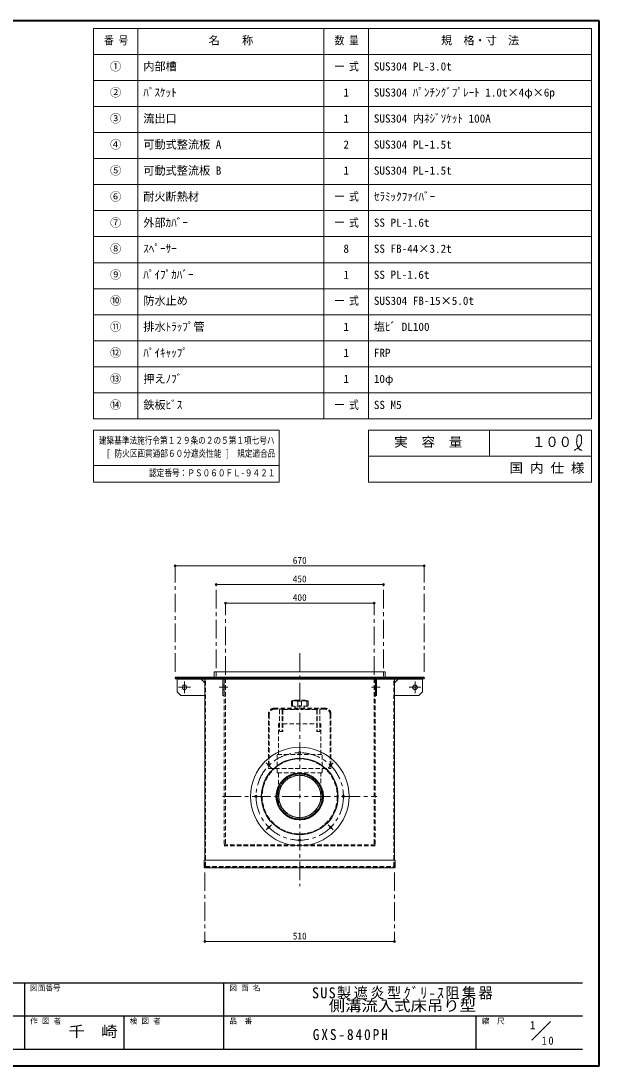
# Model space of a CAD drawing. Units: millimetres at full size, sheet at 1:10; details may follow other scales. Extents: x -2114 to 1936, y -1399 to 1411.
# Drawn here: x 381 to 1936, y -1399 to 1411 of the extents above; entities that cross this region are included whole.
import ezdxf
from ezdxf.enums import TextEntityAlignment as Align

# ---------------------------------------------------------------- set-up
doc = ezdxf.new("R2010")
doc.units = ezdxf.units.MM
doc.header["$LTSCALE"] = 10
doc.header["$PDMODE"] = 32
doc.header["$PDSIZE"] = 5
doc.linetypes.add('CHAIN1', pattern=[8, 5, -1, 1, -1])
doc.linetypes.add('DASHED1', pattern=[1.8, 1.2, -0.6])
doc.layers.add('0-0_ﾚｲﾔ1', color=4, linetype='Continuous', lineweight=9)
doc.styles.add('ＭＳ ゴシック', font='')
doc.styles.get('ＭＳ ゴシック').set_extended_font_data('MS Gothic')

msp = doc.modelspace()

# ---------------------------------------------------------------- linework, layer by layer
at = {"layer": '0-0_ﾚｲﾔ1', "color": 1, "lineweight": 40}
for p, q in [((1936.08, 1411.36), (-2113.92, 1411.36)), ((1936.08, -1398.64), (1936.08, 1411.36))]:
    msp.add_line(p, q, dxfattribs=at)
at = {"layer": '0-0_ﾚｲﾔ1', "color": 3, "lineweight": 18}
for p, q in [((1916.08, 1391.36), (576.08, 1391.36)), ((576.08, 341.36), (576.08, 1391.36)), ((696.08, 341.36), (696.08, 1391.36)), ((1196.08, 341.36), (1196.08, 1391.36)), ((1316.08, 341.36), (1316.08, 1391.36)), ((1916.08, 341.36), (1916.08, 1391.36)), ((1916.08, 1321.36), (576.08, 1321.36)), ((1916.08, 1251.36), (576.08, 1251.36)), ((1916.08, 1181.36), (576.08, 1181.36)), ((1916.08, 1111.36), (576.08, 1111.36)), ((1916.08, 1041.36), (576.08, 1041.36)), ((1916.08, 971.36), (576.08, 971.36)), ((1916.08, 901.36), (576.08, 901.36)), ((1916.08, 831.36), (576.08, 831.36)), ((1916.08, 761.36), (576.08, 761.36)), ((1916.08, 691.36), (576.08, 691.36)), ((1916.08, 621.36), (576.08, 621.36)), ((1916.08, 551.36), (576.08, 551.36)), ((1916.08, 481.36), (576.08, 481.36)), ((1916.08, 411.36), (576.08, 411.36)), ((1916.08, 341.36), (576.08, 341.36)), ((1076.08, 311.36), (576.08, 311.36)), ((576.08, 171.36), (576.08, 311.36)), ((1076.08, 171.36), (1076.08, 311.36)), ((1316.08, 171.36), (1316.08, 311.36)), ((1641.08, 241.36), (1641.08, 311.36)), ((1916.08, 241.36), (1316.08, 241.36)), ((1076.08, 216.36), (576.08, 216.36)), ((1076.08, 171.36), (576.08, 171.36)), ((1916.08, 171.36), (1316.08, 171.36))]:
    msp.add_line(p, q, dxfattribs=at)
at = {"layer": '0-0_ﾚｲﾔ1', "linetype": 'CHAIN1'}
for p, q in [((796.08, -338.64), (796.08, -53.64)), ((1466.08, -338.64), (1466.08, -53.64)), ((906.08, -328.64), (906.08, -103.64)), ((1356.08, -328.64), (1356.08, -103.64)), ((931.08, -346.64), (931.08, -153.64)), ((1331.08, -346.64), (1331.08, -153.64)), ((1131.08, -288.64), (1131.08, -915.24)), ((821.08, -396.24), (821.08, -364.24)), ((1441.08, -396.24), (1441.08, -364.24)), ((805.08, -380.24), (837.08, -380.24)), ((914.48, -380.24), (937.68, -380.24)), ((1347.68, -380.24), (1324.48, -380.24)), ((1457.08, -380.24), (1425.08, -380.24)), ((1040.92, -583.48), (1055.06, -597.62)), ((1207.09, -597.62), (1221.23, -583.48)), ((923.58, -673.64), (1338.58, -673.64)), ((1040.92, -763.79), (1055.06, -749.65)), ((1207.09, -749.65), (1221.23, -763.79)), ((876.08, -877.84), (876.08, -1063.64)), ((1386.08, -877.84), (1386.08, -1063.64))]:
    msp.add_line(p, q, dxfattribs=at)
at = {"layer": '0-0_ﾚｲﾔ1'}
for p, q in [((1466.08, -53.64), (796.08, -53.64)), ((906.08, -103.64), (1356.08, -103.64)), ((931.08, -153.64), (1331.08, -153.64)), ((801.08, -358.24), (801.08, -392.24)), ((876.08, -368.24), (866.08, -358.24)), ((1386.08, -368.24), (1396.08, -358.24)), ((1461.08, -358.24), (1461.08, -392.24)), ((801.08, -392.24), (811.08, -402.24)), ((1461.08, -392.24), (1451.08, -402.24)), ((811.08, -402.24), (876.08, -402.24)), ((1451.08, -402.24), (1386.08, -402.24)), ((1386.08, -1063.64), (876.08, -1063.64))]:
    msp.add_line(p, q, dxfattribs=at)
at = {"layer": '0-0_ﾚｲﾔ1', "color": 5, "lineweight": 25}
for p, q in [((796.08, -353.64), (796.08, -356.64)), ((1466.08, -353.64), (796.08, -353.64)), ((796.08, -356.64), (1466.08, -356.64)), ((1466.08, -353.64), (1466.08, -356.64))]:
    msp.add_line(p, q, dxfattribs=at)
at = {"layer": '0-0_ﾚｲﾔ1', "color": 7, "lineweight": 18}
for p, q in [((801.08, -356.64), (801.08, -358.24)), ((801.08, -358.24), (1461.08, -358.24)), ((876.08, -359.04), (876.08, -845.24)), ((924.48, -358.24), (924.48, -402.24)), ((927.68, -358.24), (927.68, -402.24)), ((1334.48, -358.24), (1334.48, -402.24)), ((1337.68, -358.24), (1337.68, -402.24)), ((1361.08, -338.64), (1361.08, -353.64)), ((1386.08, -359.04), (1386.08, -845.24)), ((1461.08, -356.64), (1461.08, -358.24)), ((924.48, -402.24), (927.68, -402.24)), ((1337.68, -402.24), (1334.48, -402.24)), ((1387.68, -845.24), (874.48, -845.24)), ((874.48, -863.64), (874.48, -845.24)), ((876.08, -865.24), (1386.08, -865.24)), ((1387.68, -863.64), (1387.68, -845.24)), ((1754.86, -1329.14), (1805.36, -1278.64))]:
    msp.add_line(p, q, dxfattribs=at)
at = {"layer": '0-0_ﾚｲﾔ1', "linetype": 'DASHED1'}
for p, q in [((877.68, -861.24), (877.68, -358.24)), ((906.08, -338.64), (906.08, -353.64)), ((928.08, -358.14), (928.08, -806.64)), ((931.08, -356.64), (931.08, -803.64)), ((1331.08, -356.64), (1331.08, -803.64)), ((1334.08, -358.14), (1334.08, -806.64)), ((1356.08, -338.64), (1356.08, -353.64)), ((1384.48, -861.24), (1384.48, -358.24)), ((924.48, -374.24), (927.68, -374.24)), ((924.48, -386.24), (927.68, -386.24)), ((1337.68, -374.24), (1334.48, -374.24)), ((1337.68, -386.24), (1334.48, -386.24)), ((1108.68, -417.44), (1108.68, -430.64)), ((1111.68, -417.44), (1108.68, -417.44)), ((1117.38, -414.73), (1109.47, -416.46)), ((1111.68, -417.44), (1111.68, -430.64)), ((1118.24, -414.64), (1143.92, -414.64)), ((1126.24, -417.44), (1126.24, -430.64)), ((1135.92, -417.44), (1126.24, -417.44)), ((1135.92, -417.44), (1135.92, -430.64)), ((1144.77, -414.73), (1152.69, -416.46)), ((1150.48, -417.44), (1150.48, -430.64)), ((1200.08, -436.64), (1062.08, -436.64)), ((1198.08, -438.64), (1064.08, -438.64)), ((1076.67, -440.14), (1076.67, -498.64)), ((1084.17, -440.14), (1084.17, -498.64)), ((1085.46, -441.14), (1085.46, -498.64)), ((1086.46, -440.14), (1127.68, -440.14)), ((1153.47, -430.64), (1108.68, -430.64)), ((1119.08, -430.64), (1119.08, -436.64)), ((1127.68, -438.64), (1127.68, -440.14)), ((1134.47, -438.64), (1134.47, -440.14)), ((1175.69, -440.14), (1134.47, -440.14)), ((1143.08, -430.64), (1143.08, -436.64)), ((1176.69, -441.14), (1176.69, -498.64)), ((1177.99, -440.14), (1177.99, -498.64)), ((1185.49, -440.14), (1185.49, -498.64)), ((1047.08, -451.64), (1047.08, -598.64)), ((1049.08, -453.64), (1049.08, -598.64)), ((1213.08, -453.64), (1213.08, -598.64)), ((1215.08, -451.64), (1215.08, -598.64)), ((1074.08, -478.64), (1076.67, -478.64)), ((1074.08, -560.64), (1074.08, -478.64)), ((1076.67, -498.64), (1085.46, -498.64)), ((1085.46, -478.64), (1176.69, -478.64)), ((1185.49, -498.64), (1176.69, -498.64)), ((1185.49, -478.64), (1188.08, -478.64)), ((1188.08, -560.64), (1188.08, -478.64)), ((1070.58, -560.64), (1191.58, -560.64)), ((1070.58, -610.64), (1070.58, -560.64)), ((1191.58, -610.64), (1191.58, -560.64)), ((1047.08, -598.64), (1215.08, -598.64)), ((1070.58, -610.64), (1191.58, -610.64)), ((1074.08, -610.64), (1074.08, -673.64)), ((1188.08, -673.64), (1188.08, -610.64)), ((1334.08, -803.64), (928.08, -803.64)), ((1334.08, -806.64), (928.08, -806.64)), ((876.08, -862.84), (876.08, -845.24)), ((876.88, -863.64), (1385.28, -863.64)), ((878.48, -862.04), (1383.68, -862.04)), ((896.08, -862.04), (896.08, -863.64)), ((1366.08, -862.04), (1366.08, -863.64)), ((1386.08, -862.84), (1386.08, -845.24))]:
    msp.add_line(p, q, dxfattribs=at)
at = {"layer": '0-0_ﾚｲﾔ1', "color": 7, "linetype": 'DASHED1', "lineweight": 18}
for p, q in [((1191.58, -610.64), (1191.58, -560.64)), ((1188.08, -673.64), (1188.08, -610.64)), ((1191.58, -598.64), (1215.08, -598.64))]:
    msp.add_line(p, q, dxfattribs=at)
at = {"layer": '0-0_ﾚｲﾔ1', "color": 6, "lineweight": 25}
for p, q in [((-2068.92, -1175.06), (1891.08, -1175.06)), ((391.08, -1175.06), (391.08, -1353.64)), ((926.79, -1353.64), (926.79, -1175.06)), ((1891.08, -1264.35), (-144.64, -1264.35)), ((658.94, -1353.64), (658.94, -1264.35)), ((1605.36, -1353.64), (1605.36, -1264.35)), ((1891.08, -1353.64), (-2068.92, -1353.64))]:
    msp.add_line(p, q, dxfattribs=at)
at = {"layer": '0-0_ﾚｲﾔ1', "color": 1, "lineweight": 40}
msp.add_lwpolyline([(1936.08, -1398.64), (-2113.92, -1398.64), (-2113.92, 1411.36)], dxfattribs=at)
at = {"layer": '0-0_ﾚｲﾔ1', "color": 3, "lineweight": 18}
for points in [[(1916.08, 171.36), (1916.08, 311.36), (1316.08, 311.36)], [(1869.29, 257.01), (1870.38, 257.63), (1872.25, 258.72), (1874.1, 259.84), (1875.93, 261), (1877.71, 262.22), (1879.45, 263.52), (1880.44, 264.31), (1881.16, 264.93), (1882.36, 266.05), (1883.51, 267.23), (1884.57, 268.47), (1885.54, 269.78), (1886.39, 271.16), (1886.83, 271.99), (1887.15, 272.67), (1887.62, 273.87), (1888.02, 275.1), (1888.34, 276.36), (1888.58, 277.63), (1888.76, 278.92), (1888.84, 279.66), (1888.9, 280.43), (1888.95, 281.76), (1888.97, 283.09), (1888.95, 284.42), (1888.91, 285.75), (1888.86, 287.1), (1888.84, 287.88), (1888.82, 288.71), (1888.76, 290.14), (1888.65, 291.56), (1888.43, 292.95), (1888.05, 294.29), (1887.46, 295.58), (1887.01, 296.29), (1886.72, 296.67), (1886.17, 297.29), (1885.54, 297.84), (1884.87, 298.3)], [(1884.87, 298.3), (1884.16, 298.63), (1883.42, 298.82), (1882.99, 298.85), (1882.64, 298.82), (1882.03, 298.69), (1881.43, 298.46), (1880.86, 298.13), (1880.31, 297.74), (1879.8, 297.3), (1879.52, 297.02), (1879.14, 296.59), (1878.57, 295.8), (1878.09, 294.96), (1877.69, 294.09), (1877.36, 293.18), (1877.1, 292.26), (1876.96, 291.72), (1876.82, 291.04), (1876.61, 289.87), (1876.45, 288.68), (1876.31, 287.49), (1876.21, 286.3), (1876.11, 285.11), (1876.05, 284.41), (1875.98, 283.58), (1875.86, 282.15), (1875.76, 280.72), (1875.7, 279.3), (1875.7, 277.88), (1875.78, 276.46), (1875.87, 275.64), (1875.97, 274.93), (1876.21, 273.72), (1876.52, 272.52), (1876.89, 271.33), (1877.31, 270.15), (1877.78, 268.99), (1878.06, 268.33), (1878.27, 267.86)], [(1878.27, 267.86), (1878.65, 267.04), (1879.05, 266.24), (1879.46, 265.44), (1879.9, 264.64), (1880.35, 263.86), (1880.62, 263.4), (1880.94, 262.87), (1881.53, 261.97), (1882.16, 261.09), (1882.83, 260.27), (1883.55, 259.5), (1884.34, 258.82), (1884.82, 258.47), (1885.24, 258.2), (1885.99, 257.8), (1886.77, 257.45), (1887.58, 257.14), (1888.42, 256.86), (1889.26, 256.6), (1889.75, 256.46)]]:
    msp.add_lwpolyline(points, dxfattribs=at)
at = {"layer": '0-0_ﾚｲﾔ1', "color": 7, "lineweight": 18}
msp.add_lwpolyline([(1361.08, -338.64), (901.08, -338.64), (901.08, -353.64)], dxfattribs=at)
at = {"layer": '0-0_ﾚｲﾔ1', "linetype": 'DASHED1'}
msp.add_lwpolyline([(1150.48, -417.44), (1153.47, -417.44), (1153.47, -430.64)], dxfattribs=at)
at = {"layer": '0-0_ﾚｲﾔ1'}
for centre, radius in [((821.08, -380.24), 6), ((1441.08, -380.24), 6), ((1131.08, -673.64), 60.5), ((1131.08, -673.64), 56.6)]:
    msp.add_circle(centre, radius, dxfattribs=at)
at = {"layer": '0-0_ﾚｲﾔ1', "color": 7, "lineweight": 18}
for centre, radius in [((1131.08, -673.64), 132.5), ((1131.08, -556.14), 3), ((1047.99, -590.55), 3), ((1214.16, -590.55), 3), ((1013.58, -673.64), 3), ((1248.58, -673.64), 3), ((1047.99, -756.72), 3), ((1214.16, -756.72), 3), ((1131.08, -791.14), 3)]:
    msp.add_circle(centre, radius, dxfattribs=at)
at = {"layer": '0-0_ﾚｲﾔ1', "linetype": 'CHAIN1'}
msp.add_circle((1131.08, -673.64), 117.5, dxfattribs=at)
at = {"layer": '0-0_ﾚｲﾔ1', "color": 5, "lineweight": 25}
for radius in [102.5, 63]:
    msp.add_circle((1131.08, -673.64), radius, dxfattribs=at)
at = {"layer": '0-0_ﾚｲﾔ1', "color": 7, "linetype": 'DASHED1', "lineweight": 18}
msp.add_circle((1131.08, -673.64), 100.9, dxfattribs=at)
at = {"layer": '0-0_ﾚｲﾔ1', "linetype": 'DASHED1'}
for radius in [62.5, 57]:
    msp.add_circle((1131.08, -673.64), radius, dxfattribs=at)
at = {"layer": '0-0_ﾚｲﾔ1', "color": 7, "lineweight": 18}
for centre, radius, start, end in [((875.28, -359.04), 0.8, 0, 90), ((1386.88, -359.04), 0.8, 90, 180), ((876.08, -863.64), 1.6, 180, 270), ((1386.08, -863.64), 1.6, 270, 0)]:
    msp.add_arc(centre, radius, start, end, dxfattribs=at)
at = {"layer": '0-0_ﾚｲﾔ1', "linetype": 'DASHED1'}
for centre, radius, start, end in [((876.08, -358.24), 1.6, 0, 90), ((926.58, -358.14), 1.5, 0, 90), ((928.08, -356.64), 3, 0, 90), ((1334.08, -356.64), 3, 90, 180), ((1335.58, -358.14), 1.5, 90, 180), ((1386.08, -358.24), 1.6, 90, 180), ((1109.68, -417.44), 1, 102.36697, 180), ((1118.96, -449.99), 33.35, 77.38992, 102.61008), ((1118.24, -418.64), 4, 90, 102.36697), ((1143.2, -449.99), 33.35, 77.38992, 102.61008), ((1143.92, -418.64), 4, 77.63303, 90), ((1152.47, -417.44), 1, 0, 77.63303), ((1062.08, -451.64), 15, 90, 180), ((1064.08, -453.64), 15, 90, 180), ((1078.17, -440.14), 1.5, 90, 180), ((1085.67, -440.14), 1.5, 90, 180), ((1086.46, -441.14), 1, 90, 180), ((1175.69, -441.14), 1, 0, 90), ((1176.49, -440.14), 1.5, 0, 90), ((1183.99, -440.14), 1.5, 0, 90), ((1198.08, -453.64), 15, 0, 90), ((1200.08, -451.64), 15, 0, 90), ((877.68, -862.04), 1.6, 180, 270), ((876.88, -862.84), 0.8, 180, 270), ((878.48, -861.24), 0.8, 180, 270), ((1383.68, -861.24), 0.8, 270, 0), ((1384.48, -862.04), 1.6, 270, 0), ((1385.28, -862.84), 0.8, 270, 0)]:
    msp.add_arc(centre, radius, start, end, dxfattribs=at)
at = {"layer": '0-0_ﾚｲﾔ1', "color": 1}
for p in [(796.08, -53.64), (1466.08, -53.64), (906.08, -103.64), (1356.08, -103.64), (931.08, -153.64), (1331.08, -153.64), (876.08, -1063.64), (1386.08, -1063.64)]:
    msp.add_point(p, dxfattribs=at)

# ---------------------------------------------------------------- texts
at = {"layer": '0-0_ﾚｲﾔ1', "color": 7, "style": 'ＭＳ ゴシック'}
for s, height, width, p in [('番 号', 21.99, 0.85, (604.83, 1341.36)), ('数 量', 21.99, 0.85, (1224.83, 1341.36)), ('一 式', 21.99, 0.85, (1224.83, 1271.36)), ('一 式', 21.99, 0.85, (1224.83, 921.36)), ('一 式', 21.99, 0.85, (1224.83, 851.36)), ('一 式', 21.99, 0.85, (1224.83, 641.36)), ('一 式', 21.99, 0.85, (1224.83, 361.36)), ('建築基準法施行令第１２９条の２の５第１項七号ハ', 18.33, 0.8, (591.08, 268.86)), ('実\u3000容\u3000量', 25.66, 1.05, (1384.83, 258.86)), ('１００', 27.49, 0.95, (1756.08, 257.61)), ('[ 防火区画貫通部６０分遮炎性能 ]\u3000規定適合品', 18.33, 0.8, (611.08, 233.86)), ('国 内 仕 様', 25.66, 1.05, (1694.83, 188.86)), ('認定番号：ＰＳ０６０ＦＬ-９４２１', 18.33, 0.8, (726.08, 181.36)), ('側溝流入式床吊り型', 29.33, 1.1, (1208.94, -1259.71)), ('千\u3000崎', 29.33, 1.1, (508.94, -1328.99))]:
    msp.add_text(s, height=height, dxfattribs=dict(at, width=width)).set_placement(p, align=Align.BOTTOM_LEFT)
for s, height, p in [('名\u3000\u3000称', 21.99, (886.08, 1341.36)), ('規\u3000格・寸\u3000法', 21.99, (1511.08, 1341.36)), ('①', 21.99, (621.08, 1271.36)), ('内部槽', 21.99, (710.36, 1271.36)), ('SUS304 PL-3.0t', 21.99, (1330.36, 1271.36)), ('②', 21.99, (621.08, 1201.36)), ('ﾊﾞｽｹｯﾄ', 21.99, (710.36, 1201.36)), ('1', 21.99, (1248.58, 1201.36)), ('SUS304 ﾊﾟﾝﾁﾝｸﾞﾌﾟﾚｰﾄ 1.0t×4φ×6p', 21.99, (1330.36, 1201.36)), ('③', 21.99, (621.08, 1131.36)), ('流出口', 21.99, (710.36, 1131.36)), ('1', 21.99, (1248.58, 1131.36)), ('SUS304 内ﾈｼﾞｿｹｯﾄ 100A', 21.99, (1330.36, 1131.36)), ('④', 21.99, (621.08, 1061.36)), ('可動式整流板 A', 21.99, (710.36, 1061.36)), ('2', 21.99, (1248.58, 1061.36)), ('SUS304 PL-1.5t', 21.99, (1330.36, 1061.36)), ('⑤', 21.99, (621.08, 991.36)), ('可動式整流板 B', 21.99, (710.36, 991.36)), ('1', 21.99, (1248.58, 991.36)), ('SUS304 PL-1.5t', 21.99, (1330.36, 991.36)), ('⑥', 21.99, (621.08, 921.36)), ('耐火断熱材', 21.99, (710.36, 921.36)), ('ｾﾗﾐｯｸﾌｧｲﾊﾞｰ', 21.99, (1330.36, 921.36)), ('⑦', 21.99, (621.08, 851.36)), ('外部ｶﾊﾞｰ', 21.99, (710.36, 851.36)), ('SS PL-1.6t', 21.99, (1330.36, 851.36)), ('⑧', 21.99, (621.08, 781.36)), ('ｽﾍﾟｰｻｰ', 21.99, (710.36, 781.36)), ('8', 21.99, (1248.58, 781.36)), ('SS FB-44×3.2t', 21.99, (1330.36, 781.36)), ('⑨', 21.99, (621.08, 711.36)), ('ﾊﾟｲﾌﾟｶﾊﾞｰ', 21.99, (710.36, 711.36)), ('1', 21.99, (1248.58, 711.36)), ('SS PL-1.6t', 21.99, (1330.36, 711.36)), ('⑩', 21.99, (621.08, 641.36)), ('防水止め', 21.99, (710.36, 641.36)), ('SUS304 FB-15×5.0t', 21.99, (1330.36, 641.36)), ('⑪', 21.99, (621.08, 571.36)), ('排水ﾄﾗｯﾌﾟ管', 21.99, (710.36, 571.36)), ('1', 21.99, (1248.58, 571.36)), ('塩ﾋﾞ DL100', 21.99, (1330.36, 571.36)), ('⑫', 21.99, (621.08, 501.36)), ('ﾊﾟｲｷｬｯﾌﾟ', 21.99, (710.36, 501.36)), ('1', 21.99, (1248.58, 501.36)), ('FRP', 21.99, (1330.36, 501.36)), ('⑬', 21.99, (621.08, 431.36)), ('押えﾉﾌﾞ', 21.99, (710.36, 431.36)), ('1', 21.99, (1248.58, 431.36)), ('10φ', 21.99, (1330.36, 431.36)), ('鉄板ﾋﾞｽ', 21.99, (710.36, 361.36)), ('⑭', 21.99, (621.08, 361.36)), ('SS M5', 21.99, (1330.36, 361.36)), ('670', 18.33, (1112.33, -53.64)), ('450', 18.33, (1112.33, -103.64)), ('400', 18.33, (1112.33, -153.64)), ('510', 18.33, (1112.33, -1063.64)), ('図面番号', 14.66, (406.08, -1200.06)), ('図 面 名', 14.66, (941.79, -1200.06)), ('作 図 者', 14.66, (406.08, -1289.35)), ('検 図 者', 14.66, (673.94, -1289.35)), ('品\u3000番', 14.66, (941.79, -1289.35)), ('縮\u3000尺', 14.66, (1620.36, -1289.35)), ('1', 21.99, (1749.78, -1306.16))]:
    msp.add_text(s, height=height, dxfattribs=at).set_placement(p, align=Align.BOTTOM_LEFT)
at = {"layer": '0-0_ﾚｲﾔ1', "color": 7, "attachment_point": 7, "style": 'ＭＳ ゴシック'}
for s, insert, char_height in [('\\T1.18;\\W0.95;SUS製遮炎型ｸﾞﾘ-ｽ阻集器', (1163.94, -1219.71), 29.33), ('\\T1.28;\\W0.9;GXS-840PH', (1166.08, -1328.99), 29.33), ('\\T1.36;\\W0.9;10', (1781.75, -1341.54), 21.99)]:
    msp.add_mtext(s, dxfattribs=dict(at, insert=insert, char_height=char_height))

doc.saveas('drawing.dxf')
